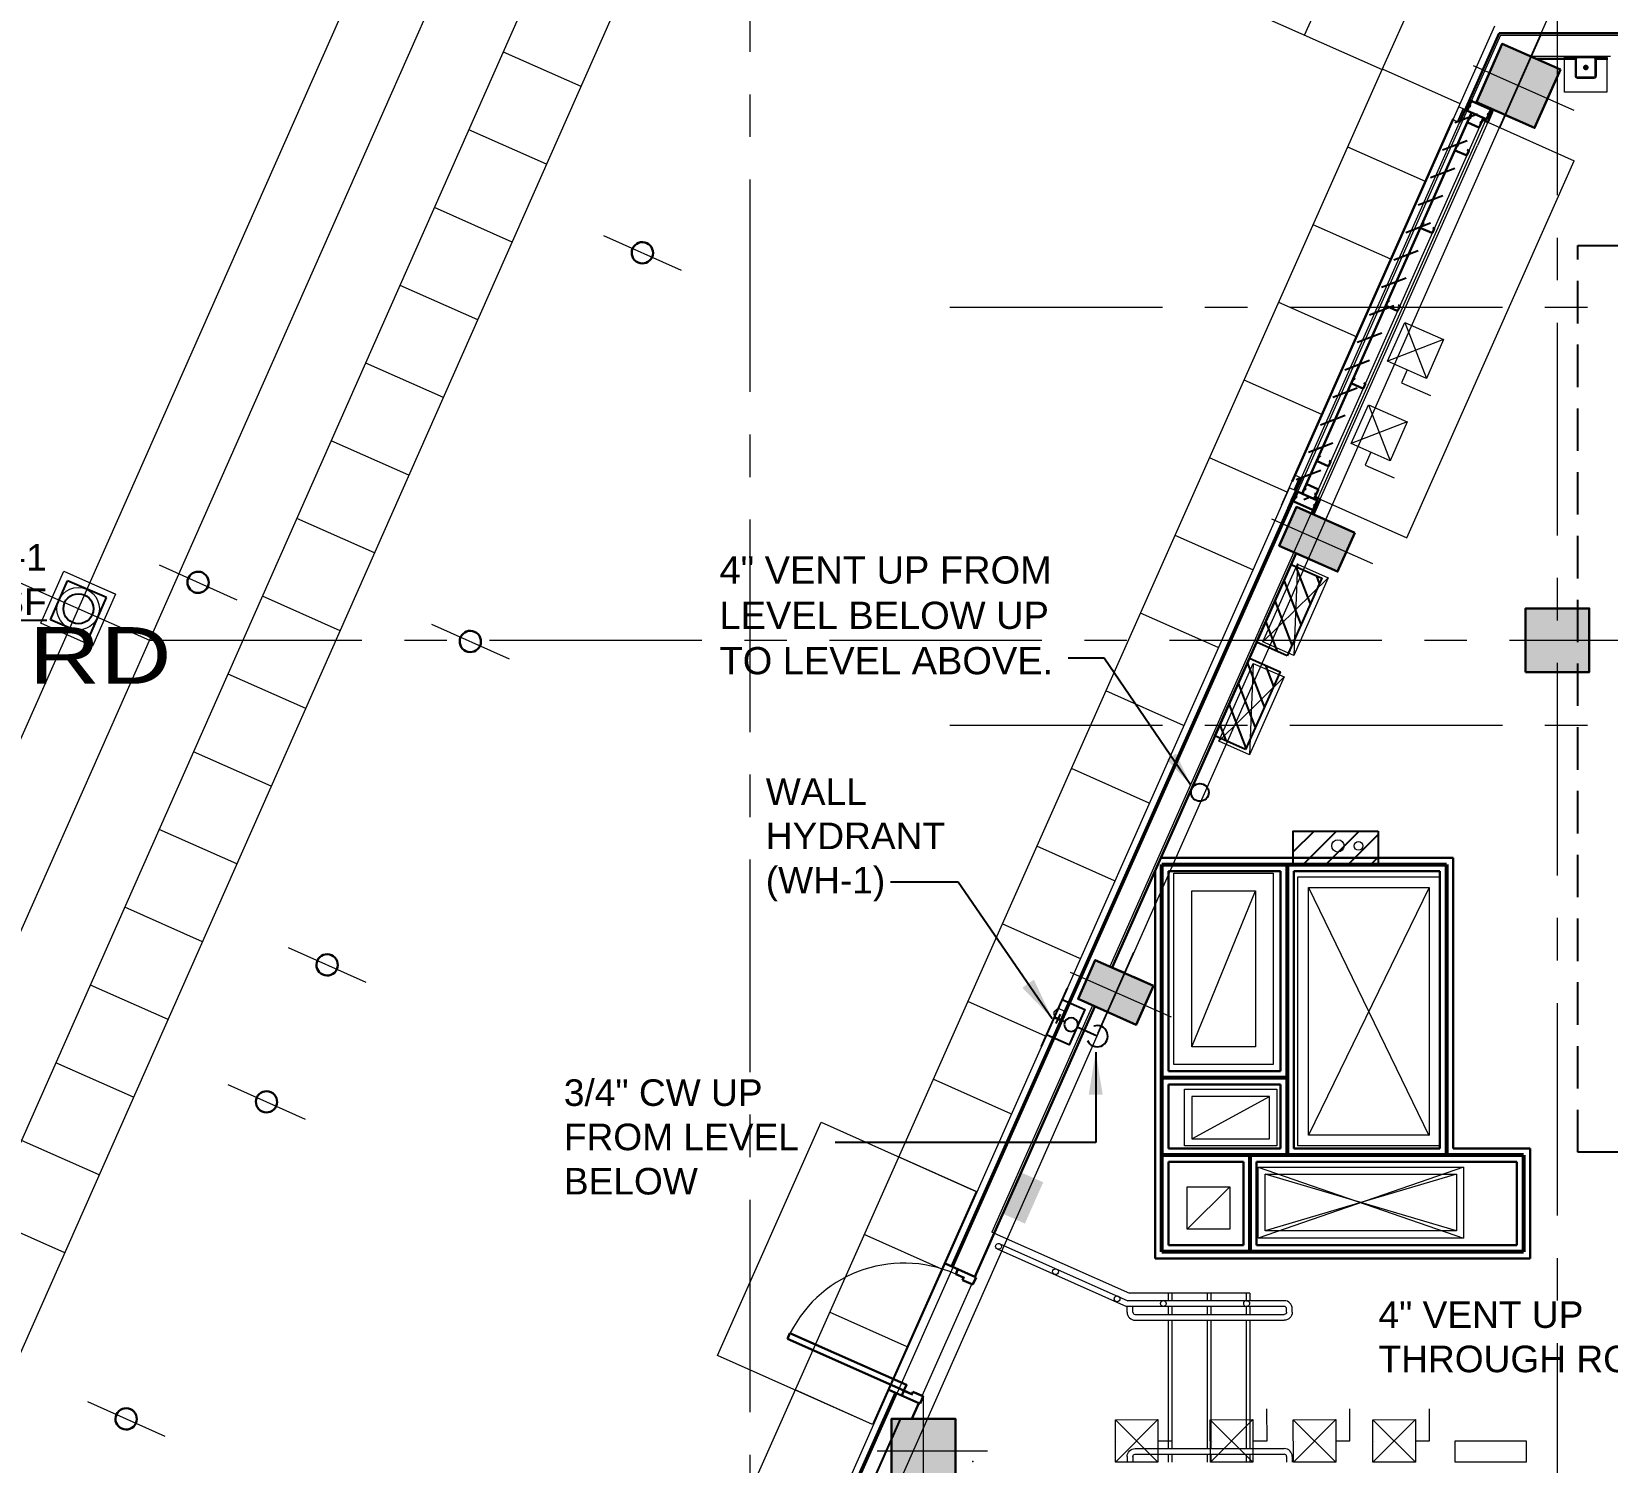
# Model space of a CAD drawing. Header units: inches. Extents: x -26500 to -19489, y -3216 to 2257.
# Drawn here: x -24143.8 to -23698.9, y 695.1 to 1099 of the extents above; entities that cross this region are included whole.
import ezdxf

# ---------------------------------------------------------------- set-up
doc = ezdxf.new("R2010")
doc.units = ezdxf.units.IN
doc.header["$LTSCALE"] = 48
doc.header["$MEASUREMENT"] = 0
for name, pattern in [('A113$0$CENTER', [2, 1.25, -0.25, 0.25, -0.25]), ('A113$0$DGN Style 3', [242.953966, 173.538547, -69.415419]), ('DCW2', [1.25, 0.875, -0.125, 0.125, -0.125]), ('M2113$0$HIDDEN', [0.375, 0.25, -0.125]), ('M2113$0$HIDDEN2', [0.1875, 0.125, -0.0625]), ('NB - PH Mezzanine_plan$0$HIDDEN2', [0.1875, 0.125, -0.0625])]:
    doc.linetypes.add(name, pattern=pattern)
for name, color, linetype in [('A113$0$63', 8, 'Continuous'), ('A113$0$A roof pave', 8, 'Continuous'), ('A113$0$A-ANNO-PATT-13-14', 8, 'Continuous'), ('A113$0$A-COLS-COLS13-14', 8, 'Continuous'), ('A113$0$A-DOOR', 8, 'Continuous'), ('A113$0$A-DOOR-FRAM', 8, 'Continuous'), ('A113$0$A-EQPM-FEC', 8, 'Continuous'), ('A113$0$A-FLOOR-THRSHD', 8, 'Continuous'), ('A113$0$A-FLOR-CURB', 8, 'Continuous'), ('A113$0$A-FLOR-HRAL', 8, 'Continuous'), ('A113$0$A-FLOR-SLAB', 8, 'Continuous'), ('A113$0$A-FLOR-STRS', 8, 'Continuous'), ('A113$0$A-GRID-GRD13-14', 8, 'Continuous'), ('A113$0$A-GRID-GRDP0-15', 8, 'Continuous'), ('A113$0$A-HVAC-RDFF', 8, 'Continuous'), ('A113$0$A-roof fall', 8, 'Continuous'), ('A113$0$A-WALL-FIRE', 8, 'Continuous'), ('A113$0$A-WALL-FULL-EXTR', 8, 'Continuous'), ('A113$0$A-WALL-FULL-INTR', 8, 'Continuous'), ('A113$0$A-WALL-STUD', 8, 'Continuous'), ('A113$0$bp113 - A-ROOF-CRTS', 8, 'Continuous'), ('A113$0$bp113 - A-ROOF-RFDR', 8, 'Continuous'), ('A113$0$E-ELEC-WIND-WASH', 8, 'Continuous'), ('A113$0$E-PANEL', 8, 'Continuous'), ('A113$0$Level 12', 8, 'Continuous'), ('A113$0$M-HVAC-DUCT', 8, 'Continuous'), ('A113$0$M-HVAC-Supp', 8, 'Continuous'), ('A113$0$P-Pipe', 8, 'Continuous'), ('M2113$0$CLEARANCE', 8, 'M2113$0$HIDDEN2'), ('M2113$0$M-HVAC-EQPM-HATCH', 8, 'Continuous'), ('M2113$0$M-HVAC-HATCH', 8, 'Continuous'), ('M2113$0$M-HVAC-vfc', 8, 'Continuous'), ('NB - PH Mezzanine_plan$0$stcbeams', 1, 'NB - PH Mezzanine_plan$0$HIDDEN2'), ('NB - PH Mezzanine_plan$0$STCCOLS1', 1, 'NB - PH Mezzanine_plan$0$HIDDEN2'), ('P-Anno', 6, 'Continuous'), ('P-Anno-Text', 6, 'Continuous'), ('P-ANNOBJ', 6, 'Continuous'), ('P-Domw-Cpip', 132, 'DCW2'), ('P-Pipe-Ftng', 134, 'Continuous'), ('P-Pipe-Ftng @ 96', 134, 'Continuous'), ('P-Text', 6, 'Continuous'), ('XREF', 7, 'Continuous')]:
    doc.layers.add(name, color=color, linetype=linetype)
doc.styles.add('A113$0$style-Arial', font='arial.ttf')
doc.styles.add('M08', font='arial.ttf', dxfattribs={"height": 7.68})
doc.styles.add('MAMEP ANNO', font='arial.ttf', dxfattribs={"height": 0.078125})
doc.styles.get("Standard").update_dxf_attribs({"font": 'simplex.shx'})
doc.dimstyles.new('STANDARD$7', dxfattribs={"dimtxt": 0.18, "dimasz": 0.125, "dimexe": 0.18, "dimexo": 0.06, "dimgap": 0.09, "dimtad": 0, "dimtih": 1, "dimtoh": 1, "dimdec": 4, "dimzin": 0, "dimdsep": 46, "dimtxsty": 'Standard', "dimcen": 0.09, "dimadec": 0, "dimazin": 0, "dimtfac": 1, "dimtdec": 4, "dimtofl": 0, "dimtmove": 0, "dimatfit": 3, "dimfxl": 1, "dimtolj": 1, "dimtzin": 0, "dimarcsym": 0})

# ---------------------------------------------------------------- blocks, each defined once
blk = doc.blocks.new('A113$0$36D478_14')
at = {"layer": 'A113$0$A-DOOR', "linetype": 'Continuous', "lineweight": 0}
blk.add_arc((-4.45, 2.91), 36, 66.0545, 156.0545, dxfattribs=at)
at = {"layer": 'A113$0$A-DOOR', "linetype": 'Continuous', "lineweight": 30}
blk.add_3dface([(-37.35, 17.52), (-36.64, 19.12), (-3.74, 4.51), (-4.45, 2.91)], dxfattribs=at)
at = {"layer": 'A113$0$A-DOOR-FRAM', "linetype": 'Continuous', "lineweight": 30}
for p, q in [((10.77, 37.18), (10.16, 35.81)), ((10.16, 35.81), (12.37, 34.83)), ((10.77, 37.18), (11.11, 37.03)), ((12.37, 34.83), (12.07, 34.14)), ((12.07, 34.14), (15, 32.84)), ((15, 32.84), (15.91, 34.9)), ((15.91, 34.9), (15.57, 35.05)), ((-5.06, 1.54), (-4.45, 2.91)), ((-5.06, 1.54), (-4.72, 1.39)), ((-4.45, 2.91), (-2.24, 1.93)), ((-2.24, 1.93), (-1.93, 2.61)), ((-1.93, 2.61), (0.99, 1.31)), ((0.99, 1.31), (0.08, -0.74)), ((0.08, -0.74), (-0.26, -0.59))]:
    blk.add_line(p, q, dxfattribs=at)
at = {"layer": 'A113$0$A-DOOR-FRAM', "linetype": 'Continuous', "lineweight": 13}
for p, q in [((10.84, 36.99), (10.36, 35.89)), ((10.36, 35.89), (12.57, 34.91)), ((10.84, 36.99), (11.05, 36.89)), ((11.11, 37.03), (11.05, 36.89)), ((12.57, 34.91), (12.27, 34.22)), ((12.27, 34.22), (14.92, 33.04)), ((14.92, 33.04), (15.71, 34.82)), ((15.51, 34.92), (15.57, 35.05)), ((15.71, 34.82), (15.51, 34.92)), ((-4.86, 1.61), (-4.38, 2.71)), ((-4.86, 1.61), (-4.66, 1.52)), ((-4.72, 1.39), (-4.66, 1.52)), ((-4.38, 2.71), (-2.16, 1.73)), ((-2.16, 1.73), (-1.86, 2.42)), ((-1.86, 2.42), (0.8, 1.24)), ((0.8, 1.24), (0, -0.55)), ((-0.2, -0.46), (-0.26, -0.59)), ((0, -0.55), (-0.2, -0.46))]:
    blk.add_line(p, q, dxfattribs=at)
blk = doc.blocks.new('*U752')
at = {"layer": 'A113$0$E-PANEL', "linetype": 'Continuous', "lineweight": 13, "flags": 128}
for points in [[(-8.01, 4.48), (3.99, 4.51)], [(-7.98, -7.52), (-8.01, 4.48)], [(3.99, 4.51), (4.02, -7.49)], [(-7.49, -1.52), (-7.49, -1.52)], [(4.02, -7.49), (-7.98, -7.52)]]:
    blk.add_lwpolyline(points, dxfattribs=at)
at = {"layer": 'A113$0$E-PANEL', "linetype": 'Continuous', "lineweight": 0, "flags": 128}
for points in [[(-8.01, 4.48), (4.02, -7.49)], [(-7.98, -7.52), (3.99, 4.51)], [(8.01, -1.48), (7.98, 7.52)], [(4.01, -1.49), (8.01, -1.48)]]:
    blk.add_lwpolyline(points, dxfattribs=at)
blk = doc.blocks.new('*U753')
at = {"layer": 'A113$0$E-PANEL', "linetype": 'Continuous', "lineweight": 13, "flags": 128}
for points in [[(-8.48, -0.65), (-3.65, 10.34)], [(-3.65, 10.34), (7.34, 5.51)], [(1.64, 7.47), (1.64, 7.47)], [(7.34, 5.51), (2.51, -5.48)], [(2.51, -5.48), (-8.48, -0.65)]]:
    blk.add_lwpolyline(points, dxfattribs=at)
at = {"layer": 'A113$0$E-PANEL', "linetype": 'Continuous', "lineweight": 0, "flags": 128}
for points in [[(-3.65, 10.34), (2.51, -5.48)], [(7.34, 5.51), (-8.48, -0.65)], [(-2.98, -3.06), (-4.59, -6.72)], [(-4.59, -6.72), (3.65, -10.34)]]:
    blk.add_lwpolyline(points, dxfattribs=at)
blk = doc.blocks.new('*U755')
at = {"layer": 'A113$0$E-ELEC-WIND-WASH', "linetype": 'A113$0$DGN Style 3', "lineweight": 13, "flags": 128}
blk.add_lwpolyline([(-0.34, 1.73), (-1.57, 0.71), (-1.5, -0.88)], dxfattribs=at)
at = {"layer": 'A113$0$E-ELEC-WIND-WASH', "linetype": 'A113$0$DGN Style 3', "lineweight": 13}
blk.add_3dface([(0.41, -1.73), (1.57, 0.88), (-0.34, 1.73), (-1.5, -0.88)], dxfattribs=at)
blk = doc.blocks.new('A113$0$T6X6_3')
at = {"layer": 'A113$0$Level 12', "linetype": 'Continuous', "lineweight": 13}
for p, q in [((-3, 2.375), (-3, -2.375)), ((-2.6875, 2.375), (-2.6875, -2.375)), ((2.375, 3), (-2.375, 3)), ((2.375, 2.6875), (-2.375, 2.6875)), ((2.6875, -2.375), (2.6875, 2.375)), ((3, -2.375), (3, 2.375)), ((-2.375, -2.6875), (2.375, -2.6875)), ((-2.375, -3), (2.375, -3))]:
    blk.add_line(p, q, dxfattribs=at)
at = {"layer": 'A113$0$Level 12', "linetype": 'Continuous', "lineweight": 13, "extrusion": (0, 0, -1)}
for centre, radius, start, end in [((2.375, 2.375), 0.625, 0, 90), ((2.375, 2.375), 0.3125, 0, 90), ((-2.375, 2.375), 0.625, 90, 180), ((-2.375, 2.375), 0.3125, 90, 180)]:
    blk.add_arc(centre, radius, start, end, dxfattribs=at)
at = {"layer": 'A113$0$Level 12', "linetype": 'Continuous', "lineweight": 13}
for centre, radius, start, end in [((-2.375, -2.375), 0.625, 180, 270), ((-2.375, -2.375), 0.3125, 180, 270), ((2.375, -2.375), 0.625, 270, 0), ((2.375, -2.375), 0.3125, 270, 0)]:
    blk.add_arc(centre, radius, start, end, dxfattribs=at)
at = {"layer": 'A113$0$Level 12', "linetype": 'Continuous', "lineweight": 70}
blk.add_point((0, 0), dxfattribs=at)
blk = doc.blocks.new('A113')
at = {"layer": 'A113$0$A roof pave', "lineweight": 13, "transparency": 33554687}
for p, q in [((-24400.97, 211.59, -2660.42), (-23933.01, 1268.45, -2660.42)), ((-24309.33, 359.32, -2660.42), (-23949.82, 1171.23, -2660.42)), ((-23949.82, 1171.23, -2660.42), (-23762.45, 1088.27, -2660.42)), ((-24123.23, 276.92, -2660.42), (-23762.45, 1088.27, -2660.42))]:
    blk.add_line(p, q, dxfattribs=at)
at = {"layer": 'A113$0$A roof pave', "lineweight": 0, "transparency": 33554687}
for p, q in [((-23784.4, 1097.99, -2660.42), (-23774.64, 1119.92, -2660.42)), ((-23762.45, 1088.27, -2660.42), (-23752.7, 1110.2, -2660.42)), ((-23988.68, 1083.46, -2660.42), (-24010.62, 1093.17, -2660.42)), ((-23740.5, 1078.56, -2660.42), (-23762.43, 1088.32, -2660.42)), ((-23998.4, 1061.51, -2660.42), (-24020.34, 1071.23, -2660.42)), ((-23750.26, 1056.63, -2660.42), (-23772.19, 1066.39, -2660.42)), ((-24008.11, 1039.57, -2660.42), (-24030.06, 1049.28, -2660.42)), ((-23760.02, 1034.71, -2660.42), (-23781.94, 1044.46, -2660.42)), ((-24017.83, 1017.62, -2660.42), (-24039.77, 1027.34, -2660.42)), ((-23769.77, 1012.78, -2660.42), (-23791.7, 1022.53, -2660.42)), ((-24027.55, 995.68, -2660.42), (-24049.49, 1005.39, -2660.42)), ((-23779.53, 990.85, -2660.42), (-23801.45, 1000.61, -2660.42)), ((-24037.26, 973.73, -2660.42), (-24059.21, 983.45, -2660.42)), ((-23789.28, 968.92, -2660.42), (-23811.21, 978.68, -2660.42)), ((-24046.98, 951.79, -2660.42), (-24068.93, 961.5, -2660.42)), ((-23799.04, 946.99, -2660.42), (-23820.96, 956.75, -2660.42)), ((-24056.7, 929.84, -2660.42), (-24078.64, 939.56, -2660.42)), ((-23808.79, 925.07, -2660.42), (-23830.72, 934.82, -2660.42)), ((-24066.41, 907.9, -2660.42), (-24088.36, 917.61, -2660.42)), ((-23818.55, 903.14, -2660.42), (-23840.48, 912.89, -2660.42)), ((-24076.13, 885.95, -2660.42), (-24098.08, 895.67, -2660.42)), ((-23828.3, 881.21, -2660.42), (-23850.23, 890.97, -2660.42)), ((-24085.85, 864.01, -2660.42), (-24107.79, 873.72, -2660.42)), ((-23838.06, 859.28, -2660.42), (-23859.99, 869.04, -2660.42)), ((-24095.56, 842.06, -2660.42), (-24117.51, 851.78, -2660.42)), ((-23847.81, 837.36, -2660.42), (-23869.74, 847.11, -2660.42)), ((-24105.28, 820.12, -2660.42), (-24127.23, 829.83, -2660.42)), ((-23857.57, 815.43, -2660.42), (-23879.5, 825.18, -2660.42)), ((-24115, 798.17, -2660.42), (-24136.94, 807.89, -2660.42)), ((-23867.32, 793.5, -2660.42), (-23889.25, 803.25, -2660.42)), ((-24124.71, 776.23, -2660.42), (-24146.66, 785.94, -2660.42)), ((-23877.08, 771.57, -2660.42), (-23899.01, 781.33, -2660.42)), ((-24134.43, 754.28, -2660.42), (-24156.38, 764, -2660.42)), ((-23886.83, 749.64, -2660.42), (-23908.76, 759.4, -2660.42)), ((-23896.59, 727.72, -2660.42), (-23918.52, 737.47, -2660.42)), ((-23906.35, 705.79, -2660.42), (-23928.27, 715.54, -2660.42))]:
    blk.add_line(p, q, dxfattribs=at)
at = {"layer": 'A113$0$A-ANNO-PATT-13-14', "lineweight": 0, "transparency": 33554687}
for points in [[(-23735.89, 1079.05, -4909.55), (-23728.59, 1095.53, -4909.55), (-23719.45, 1071.77, -4909.55), (-23712.15, 1088.25, -4909.55)], [(-23791.53, 953.84, -4909.55), (-23786.67, 964.81, -4909.55), (-23775.07, 946.55, -4909.55), (-23770.21, 957.52, -4909.55)], [(-23848.37, 825.9, -4909.55), (-23843.51, 836.87, -4909.55), (-23831.91, 818.61, -4909.55), (-23827.05, 829.59, -4909.55)]]:
    blk.add_solid(points, dxfattribs=at)
at = {"layer": 'A113$0$A-ANNO-PATT-13-14', "lineweight": 30, "transparency": 33554687, "extrusion": (0, 0, -1)}
blk.add_solid([(23722.02, 936.16, 4909.55), (23704.02, 936.16, 4909.55), (23722.02, 918.16, 4909.55), (23704.02, 918.16, 4909.55)], dxfattribs=at)
at = {"layer": 'A113$0$A-ANNO-PATT-13-14', "lineweight": 0, "transparency": 33554687, "extrusion": (0, 0, -1)}
blk.add_solid([(23882.99, 689.38, 4909.55), (23882.99, 707.38, 4909.55), (23900.99, 689.38, 4909.55), (23900.99, 707.38, 4909.55)], dxfattribs=at)
at = {"layer": 'A113$0$A-COLS-COLS13-14', "lineweight": 0, "transparency": 33554687}
for p, q in [((-23729.18, 1072.01, -4909.55), (-23717.71, 1097.9, -4909.55)), ((-23708.27, 1076.68, -4909.55), (-23736.75, 1089.29, -4909.55)), ((-23785.96, 944.18, -4909.55), (-23775.78, 967.18, -4909.55)), ((-23765.13, 948.71, -4909.55), (-23793.61, 961.32, -4909.55)), ((-23842.8, 816.24, -4909.55), (-23832.62, 839.24, -4909.55)), ((-23821.97, 820.77, -4909.55), (-23850.45, 833.38, -4909.55)), ((-23891.99, 684.43, -4909.55), (-23891.99, 713.78, -4909.55)), ((-23905.1, 698.38, -4909.55), (-23873.95, 698.38, -4909.55))]:
    blk.add_line(p, q, dxfattribs=at)
at = {"layer": 'A113$0$A-COLS-COLS13-14', "lineweight": 30, "transparency": 33554687}
for points in [[(-23712.15, 1088.25, -4909.55), (-23728.59, 1095.53, -4909.55), (-23735.89, 1079.05, -4909.55), (-23719.45, 1071.77, -4909.55)], [(-23770.21, 957.52, -4909.55), (-23786.67, 964.81, -4909.55), (-23791.53, 953.84, -4909.55), (-23775.07, 946.55, -4909.55)], [(-23722.02, 918.16, -4909.55), (-23722.02, 936.16, -4909.55), (-23704.02, 936.16, -4909.55), (-23704.02, 918.16, -4909.55)], [(-23827.05, 829.59, -4909.55), (-23843.51, 836.87, -4909.55), (-23848.37, 825.9, -4909.55), (-23831.91, 818.61, -4909.55)], [(-23900.99, 689.38, -4909.55), (-23900.99, 707.38, -4909.55), (-23882.99, 707.38, -4909.55), (-23882.99, 689.38, -4909.55)]]:
    blk.add_3dface(points, dxfattribs=at)
at = {"layer": 'A113$0$A-EQPM-FEC', "lineweight": 13, "transparency": 33554687}
blk.add_solid([(-23858.18, 774.15, 1992.75), (-23863.37, 762.5, 1992.75), (-23864.35, 776.89, 1992.75), (-23869.54, 765.25, 1992.75)], dxfattribs=at)
at = {"layer": 'A113$0$A-FLOOR-THRSHD', "lineweight": 0, "transparency": 33554687}
for p, q in [((-23885.92, 751.24, 1992.75), (-23901.76, 715.58, 1992.75)), ((-23892.39, 713.88, 1992.75), (-23878.39, 745.41, 1992.75))]:
    blk.add_line(p, q, dxfattribs=at)
blk.add_point((-23878.08, 695.33, 1992.75), dxfattribs=at)
at = {"layer": 'A113$0$A-FLOOR-THRSHD', "lineweight": 13, "transparency": 33554687}
blk.add_3dface([(-23950.2, 725.3, 1992.75), (-23920.93, 791.08, 1992.75), (-23877.08, 771.57, 1992.75), (-23906.35, 705.79, 1992.75)], dxfattribs=at)
at = {"layer": 'A113$0$A-FLOR-CURB', "lineweight": 0, "transparency": 33554687}
for p, q in [((-23729.12, 1097.99, 1992.75), (-23877.83, 763.28, 1992.75)), ((-23729.12, 1097.99, 1992.75), (-22922.83, 1097.99, 1992.75)), ((-23720.59, 1091.99, 1992.75), (-23697.99, 1091.99, 1992.75)), ((-23731.78, 1077.23, 1992.75), (-23839.38, 835.05, 1992.75)), ((-23719.45, 1071.77, 1992.75), (-23735.89, 1079.05, 1992.75)), ((-23770.21, 957.52, 1992.75), (-23786.67, 964.81, 1992.75)), ((-23911.33, 687.88, 1992.75), (-23798.81, 941.15, 1992.75)), ((-23844.25, 824.08, 1992.75), (-23872.69, 760.08, 1992.75)), ((-23872.01, 759.77, 1992.75), (-23872.69, 760.08, 1992.75))]:
    blk.add_line(p, q, dxfattribs=at)
at = {"layer": 'A113$0$A-FLOR-HRAL', "lineweight": 13, "transparency": 33554687}
for p, q in [((-23870.45, 756.79, 1992.75), (-23834.3, 740.73, 1992.75)), ((-23871.24, 755.37, 1992.75), (-23834.65, 739.11, 1992.75)), ((-23790.12, 739.11, 1992.75), (-23834.65, 739.11, 1992.75)), ((-23834.49, 737.47, 1992.75), (-23834.49, 739.11, 1992.75)), ((-23790.12, 740.73, 1992.75), (-23834.3, 740.73, 1992.75)), ((-23832.86, 737.47, 1992.75), (-23832.86, 739.11, 1992.75)), ((-23832.24, 736.85, 1992.75), (-23790.12, 736.85, 1992.75)), ((-23832.24, 735.22, 1992.75), (-23790.12, 735.22, 1992.75)), ((-23789.49, 737.47, 1992.75), (-23789.49, 738.48, 1992.75)), ((-23787.87, 737.47, 1992.75), (-23787.87, 738.48, 1992.75)), ((-23832.24, 699, 1992.75), (-23790.12, 699, 1992.75)), ((-23834.49, 696.75, 1992.75), (-23834.49, 695.12, 1992.75)), ((-23832.86, 696.75, 1992.75), (-23832.86, 695.12, 1992.75)), ((-23832.24, 697.38, 1992.75), (-23790.12, 697.38, 1992.75)), ((-23789.49, 696.75, 1992.75), (-23789.49, 695.13, 1992.75)), ((-23787.87, 696.75, 1992.75), (-23787.87, 695.13, 1992.75))]:
    blk.add_line(p, q, dxfattribs=at)
for centre in [(-23854.73, 748.91, 1992.75), (-23837.35, 741.25, 1992.75), (-23824.28, 739.92, 1992.75)]:
    blk.add_circle(centre, 0.815, dxfattribs=at)
at = {"layer": 'A113$0$A-FLOR-HRAL', "lineweight": 13, "transparency": 33554687, "extrusion": (0, 0, -1)}
for centre, radius, start, end in [((23870.81, 756.06, -1992.75), 0.815, 274.0922, 85.923), ((23870.81, 756.06, -1992.75), 0.815, 85.7815, 269.1043), ((23800.72, 739.92, -1992.75), 0.815, 85.7815, 269.1043), ((23790.12, 737.47, -1992.75), 0.625, 180, 270), ((23790.12, 737.47, -1992.75), 2.25, 180, 270), ((23832.24, 696.75, -1992.75), 2.25, 360, 90), ((23832.24, 696.75, -1992.75), 0.625, 360, 90)]:
    blk.add_arc(centre, radius, start, end, dxfattribs=at)
at = {"layer": 'A113$0$A-FLOR-HRAL', "lineweight": 13, "transparency": 33554687}
for centre, radius, start, end in [((-23790.12, 738.48, 1992.75), 2.25, 360, 90), ((-23790.12, 738.48, 1992.75), 0.625, 360, 90), ((-23832.24, 737.47, 1992.75), 2.25, 180, 270), ((-23832.24, 737.47, 1992.75), 0.625, 180, 270), ((-23790.12, 696.75, 1992.75), 2.25, 360, 90), ((-23790.12, 696.75, 1992.75), 0.625, 360, 90)]:
    blk.add_arc(centre, radius, start, end, dxfattribs=at)
at = {"layer": 'A113$0$A-FLOR-SLAB', "lineweight": 0, "transparency": 33554687}
for p, q in [((-23739.52, 778.41, 1992.75), (-23797.52, 758.41, 1992.75)), ((-23797.52, 778.41, 1992.75), (-23739.52, 758.41, 1992.75))]:
    blk.add_line(p, q, dxfattribs=at)
for points in [[(-23821.27, 861.41, 1992.75), (-23793.27, 861.41, 1992.75), (-23793.27, 807.41, 1992.75), (-23821.27, 807.41, 1992.75)], [(-23786.27, 860.41, 1992.75), (-23746.27, 860.41, 1992.75), (-23746.27, 784.41, 1992.75), (-23786.27, 784.41, 1992.75)], [(-23818.27, 800.41, 1992.75), (-23792.27, 800.41, 1992.75), (-23792.27, 784.41, 1992.75), (-23818.27, 784.41, 1992.75)], [(-23797.52, 778.41, 1992.75), (-23739.52, 778.41, 1992.75), (-23739.52, 758.41, 1992.75), (-23797.52, 758.41, 1992.75)]]:
    blk.add_3dface(points, dxfattribs=at)
at = {"layer": 'A113$0$A-FLOR-STRS', "lineweight": 13, "transparency": 33554687}
for p, q in [((-23872.01, 759.77, 1992.75), (-23833.87, 742.83, 1992.75)), ((-23799.88, 742.83, 1992.75), (-23833.87, 742.83, 1992.75)), ((-23822.88, 742.83, 1992.75), (-23822.88, 740.73, 1992.75)), ((-23822.88, 739.11, 1992.75), (-23822.88, 736.85, 1992.75)), ((-23821.88, 742.83, 1992.75), (-23821.88, 740.73, 1992.75)), ((-23821.88, 739.11, 1992.75), (-23821.88, 736.85, 1992.75)), ((-23811.88, 742.83, 1992.75), (-23811.88, 740.73, 1992.75)), ((-23811.88, 739.11, 1992.75), (-23811.88, 736.85, 1992.75)), ((-23810.88, 742.83, 1992.75), (-23810.88, 740.73, 1992.75)), ((-23810.88, 739.11, 1992.75), (-23810.88, 736.85, 1992.75)), ((-23800.88, 742.83, 1992.75), (-23800.88, 740.73, 1992.75)), ((-23800.88, 739.11, 1992.75), (-23800.88, 736.85, 1992.75)), ((-23799.88, 742.83, 1992.75), (-23799.88, 740.73, 1992.75)), ((-23799.88, 739.11, 1992.75), (-23799.88, 736.85, 1992.75)), ((-23822.88, 735.22, 1992.75), (-23822.88, 699, 1992.75)), ((-23821.88, 735.22, 1992.75), (-23821.88, 699, 1992.75)), ((-23811.88, 735.22, 1992.75), (-23811.88, 699, 1992.75)), ((-23810.88, 735.22, 1992.75), (-23810.88, 699, 1992.75)), ((-23800.88, 735.22, 1992.75), (-23800.88, 699, 1992.75)), ((-23799.88, 735.22, 1992.75), (-23799.88, 699, 1992.75)), ((-23822.88, 697.38, 1992.75), (-23822.88, 695.13, 1992.75)), ((-23821.88, 697.38, 1992.75), (-23821.88, 695.13, 1992.75)), ((-23811.88, 697.38, 1992.75), (-23811.88, 695.13, 1992.75)), ((-23810.88, 697.38, 1992.75), (-23810.88, 695.13, 1992.75)), ((-23800.88, 697.38, 1992.75), (-23800.88, 695.13, 1992.75)), ((-23799.88, 697.38, 1992.75), (-23799.88, 695.13, 1992.75))]:
    blk.add_line(p, q, dxfattribs=at)
blk.add_arc((-23800.84, 739.92, 1992.75), 0.815, 85.7815, 269.1043, dxfattribs=at)
at = {"layer": 'A113$0$A-GRID-GRD13-14', "linetype": 'A113$0$CENTER', "lineweight": 0, "transparency": 33554687}
blk.add_line((-23713.02, 380.76), (-23713.02, 2113.24), dxfattribs=at)
at = {"layer": 'A113$0$A-GRID-GRD13-14', "lineweight": 0, "transparency": 33554687}
blk.add_line((-23711.26, 1113.06, 0), (-24108.08, 217, 0), dxfattribs=at)
at = {"layer": 'A113$0$A-GRID-GRDP0-15', "linetype": 'A113$0$CENTER', "lineweight": 0, "transparency": 33554687}
for p, q in [((-23941.02, 2113.24), (-23941.02, -676.9)), ((-24943.08, 1295.77), (-24110.57, 927.16)), ((-23884.56, 1021.17), (-20452.76, 1021.17)), ((-24110.57, 927.16), (-20437.54, 927.16)), ((-23884.56, 903.16), (-20364.93, 903.16))]:
    blk.add_line(p, q, dxfattribs=at)
at = {"layer": 'A113$0$A-GRID-GRDP0-15', "lineweight": 0, "transparency": 33554687}
blk.add_line((-23943.33, 1304.88), (-24820.81, -676.9), dxfattribs=at)
at = {"layer": 'A113$0$A-HVAC-RDFF', "lineweight": 0, "transparency": 33554687}
for p, q in [((-23816.27, 812.41, 1992.75), (-23798.27, 856.41, 1992.75)), ((-23749.27, 857.41, 1992.75), (-23783.27, 787.41, 1992.75)), ((-23783.27, 857.41, 1992.75), (-23749.35, 787.37, 1992.75)), ((-23816.27, 786.41, 1992.75), (-23794.27, 798.41, 1992.75)), ((-23741.52, 760.41, 1992.75), (-23795.52, 776.41, 1992.75)), ((-23741.52, 776.41, 1992.75), (-23795.52, 760.41, 1992.75)), ((-23817.52, 760.91, 1992.75), (-23805.52, 772.91, 1992.75))]:
    blk.add_line(p, q, dxfattribs=at)
at = {"layer": 'A113$0$A-HVAC-RDFF', "lineweight": 13, "transparency": 33554687}
for points in [[(-23816.27, 856.41, 1992.75), (-23798.27, 856.41, 1992.75), (-23798.27, 812.41, 1992.75), (-23816.27, 812.41, 1992.75)], [(-23783.27, 857.41, 1992.75), (-23749.27, 857.41, 1992.75), (-23749.27, 787.41, 1992.75), (-23783.27, 787.41, 1992.75)], [(-23816.27, 786.41, 1992.75), (-23794.27, 786.41, 1992.75), (-23794.27, 798.41, 1992.75), (-23816.27, 798.41, 1992.75)], [(-23817.52, 772.91, 1992.75), (-23805.52, 772.91, 1992.75), (-23805.52, 760.91, 1992.75), (-23817.52, 760.91, 1992.75)]]:
    blk.add_3dface(points, dxfattribs=at)
at = {"layer": 'A113$0$A-roof fall', "lineweight": 0, "transparency": 33554687}
for p, q in [((-23982.32, 1041.44, -2660.42), (-23960.42, 1031.63, -2660.42)), ((-24107.77, 948.41, -2660.42), (-24085.87, 938.6, -2660.42)), ((-24030.91, 931.71, -2660.42), (-24009, 921.9, -2660.42)), ((-24071.33, 840.42, -2660.42), (-24049.42, 830.61, -2660.42)), ((-24088.44, 801.77, -2660.42), (-24066.54, 791.96, -2660.42)), ((-24128.07, 712.26, -2660.42), (-24106.17, 702.45, -2660.42))]:
    blk.add_line(p, q, dxfattribs=at)
at = {"layer": 'A113$0$A-roof fall', "lineweight": 30, "transparency": 33554687}
for centre in [(-23971.37, 1036.53, -2660.42), (-24096.82, 943.51, -2660.42), (-24019.95, 926.81, -2660.42), (-24060.38, 835.52, -2660.42), (-24077.49, 796.86, -2660.42), (-24117.12, 707.36, -2660.42)]:
    blk.add_ellipse(centre, major_axis=(-1.23, -2.74), ratio=0.999999, dxfattribs=at)
at = {"layer": 'A113$0$A-WALL-FIRE', "lineweight": 53, "transparency": 33554687}
for p, q in [((-23824.69, 754.54, 1992.75), (-23824.69, 863.9, 1992.75)), ((-23824.69, 863.9, 1992.75), (-23744.31, 863.9, 1992.75)), ((-23789.31, 863.9, 1992.75), (-23789.31, 781.79, 1992.75)), ((-23744.31, 863.9, 1992.75), (-23744.31, 781.79, 1992.75)), ((-23789.46, 803.65, 1992.75), (-23824.69, 803.65, 1992.75)), ((-23722.57, 781.79, 1992.75), (-23824.69, 781.79, 1992.75)), ((-23799.82, 781.79, 1992.75), (-23799.82, 754.54, 1992.75)), ((-23722.57, 781.79, 1992.75), (-23722.57, 754.54, 1992.75))]:
    blk.add_line(p, q, dxfattribs=at)
at = {"layer": 'A113$0$A-WALL-FIRE', "lineweight": 53, "transparency": 33554687, "elevation": 1992.75, "flags": 128}
blk.add_lwpolyline([(-23722.57, 754.54), (-23824.69, 754.54)], dxfattribs=at)
at = {"layer": 'A113$0$A-WALL-FULL-EXTR', "lineweight": 13, "transparency": 33554687}
for p, q in [((-23730.75, 1100.49, 1992.75), (-23742.5, 1074.08, 1992.75)), ((-23740.67, 1073.27, 1992.75), (-23742.5, 1074.08, 1992.75)), ((-23788.63, 970.27, 1992.75), (-23885.92, 751.24, 1992.75)), ((-23790.88, 965.26, 1992.75), (-23787.11, 973.76, 1992.75)), ((-23785.28, 972.94, 1992.75), (-23787.11, 973.76, 1992.75)), ((-23785.28, 972.94, 1992.75), (-23787.11, 973.75, 1992.75)), ((-23901.76, 715.58, 1992.75), (-23915.18, 685.38, 1992.75))]:
    blk.add_line(p, q, dxfattribs=at)
at = {"layer": 'A113$0$A-WALL-FULL-EXTR', "lineweight": 30, "transparency": 33554687}
for p, q in [((-23729.45, 1098.49, 1992.75), (-23740.67, 1073.27, 1992.75)), ((-23729.45, 1098.49, 1992.75), (-23685.52, 1098.49, 1992.75)), ((-23718.9, 1091.24, 1992.75), (-23708.02, 1091.24, 1992.75)), ((-23702.02, 1091.24, 1992.75), (-23698.74, 1091.24, 1992.75)), ((-23739.08, 1076.91, 1992.75), (-23738.51, 1076.65, 1992.75)), ((-23737.15, 1079.72, 1992.75), (-23738.51, 1076.65, 1992.75)), ((-23731.68, 1077.19, 1992.75), (-23733.01, 1074.21, 1992.75)), ((-23732.69, 1073.38, 1992.75), (-23731.11, 1076.94, 1992.75)), ((-23787.92, 971.93, 1992.75), (-23742.5, 1074.08, 1992.75)), ((-23785.05, 968.54, 1992.75), (-23737.23, 1076.08, 1992.75)), ((-23734.15, 1074.03, 1992.75), (-23733.9, 1074.6, 1992.75)), ((-23732.69, 1073.38, 1992.75), (-23734.15, 1074.03, 1992.75)), ((-23733.01, 1074.21, 1992.75), (-23733.9, 1074.6, 1992.75)), ((-23789.06, 964.44, 1992.75), (-23785.28, 972.94, 1992.75)), ((-23786.8, 969.46, 1992.75), (-23884.09, 750.42, 1992.75)), ((-23788.08, 966.7, 1992.75), (-23786.91, 969.33, 1992.75)), ((-23787.51, 966.45, 1992.75), (-23786.34, 969.07, 1992.75)), ((-23786.91, 969.33, 1992.75), (-23786.34, 969.07, 1992.75)), ((-23782.46, 962.97, 1992.75), (-23780.84, 966.63, 1992.75)), ((-23781.9, 962.7, 1992.75), (-23780.01, 966.95, 1992.75)), ((-23781.47, 967.6, 1992.75), (-23781.72, 967.02, 1992.75)), ((-23780.84, 966.63, 1992.75), (-23781.72, 967.02, 1992.75)), ((-23780.01, 966.95, 1992.75), (-23781.47, 967.6, 1992.75)), ((-23786.75, 951.72, 1992.75), (-23838.71, 834.75, 1992.75)), ((-23843.58, 823.78, 1992.75), (-23877.47, 747.48, 1992.75)), ((-23885.92, 751.24, 1992.75), (-23877.47, 747.48, 1992.75)), ((-23899.93, 714.77, 1992.75), (-23912.1, 687.38, 1992.75)), ((-23901.76, 715.58, 1992.75), (-23893.31, 711.82, 1992.75)), ((-23893.31, 711.82, 1992.75), (-23895.28, 707.38, 1992.75))]:
    blk.add_line(p, q, dxfattribs=at)
at = {"layer": 'A113$0$A-WALL-FULL-EXTR', "lineweight": 0, "transparency": 33554687}
for p, q in [((-23741.24, 1073.53, 1992.75), (-23739.62, 1077.18, 1992.75)), ((-23741.13, 1073.47, 1992.75), (-23739.5, 1077.13, 1992.75)), ((-23737.23, 1076.08, 1992.75), (-23740.89, 1077.71, 1992.75)), ((-23786.09, 971.11, 1992.75), (-23740.67, 1073.27, 1992.75)), ((-23732.69, 1073.38, 1992.75), (-23735.6, 1066.82, 1992.75)), ((-23780.01, 966.95, 1992.75), (-23735.59, 1066.85, 1992.75)), ((-23785.05, 968.53, 1992.75), (-23788.7, 970.16, 1992.75)), ((-23785.85, 973.2, 1992.75), (-23787.47, 969.54, 1992.75)), ((-23785.74, 973.14, 1992.75), (-23787.36, 969.49, 1992.75))]:
    blk.add_line(p, q, dxfattribs=at)
at = {"layer": 'A113$0$A-WALL-FULL-EXTR', "lineweight": 30, "transparency": 33554687}
for p in [(-23742.5, 1074.08, 1992.75), (-23787.11, 973.75, 1992.75)]:
    blk.add_point(p, dxfattribs=at)
at = {"layer": 'A113$0$A-WALL-FULL-INTR', "lineweight": 30, "transparency": 33554687}
for p, q in [((-23824.92, 865.77, 1992.75), (-23742.43, 865.77, 1992.75)), ((-23742.43, 865.77, 1992.75), (-23742.43, 783.66, 1992.75)), ((-23826.57, 752.66, 1992.75), (-23826.57, 862.08, 1992.75)), ((-23822.82, 862.02, 1992.75), (-23791.18, 862.02, 1992.75)), ((-23822.82, 805.52, 1992.75), (-23822.82, 862.02, 1992.75)), ((-23791.18, 862.02, 1992.75), (-23791.18, 805.52, 1992.75)), ((-23787.43, 862.02, 1992.75), (-23787.43, 783.66, 1992.75)), ((-23787.43, 862.02, 1992.75), (-23746.18, 862.02, 1992.75)), ((-23746.18, 862.02, 1992.75), (-23746.18, 783.66, 1992.75)), ((-23746.18, 858.5, 1992.75), (-23746.18, 783.66, 1992.75)), ((-23791.18, 805.52, 1992.75), (-23822.82, 805.52, 1992.75)), ((-23791.18, 801.77, 1992.75), (-23822.82, 801.77, 1992.75)), ((-23822.82, 783.66, 1992.75), (-23822.82, 801.77, 1992.75)), ((-23791.18, 801.77, 1992.75), (-23791.18, 783.66, 1992.75)), ((-23791.18, 783.66, 1992.75), (-23822.82, 783.66, 1992.75)), ((-23746.18, 783.66, 1992.75), (-23787.43, 783.66, 1992.75)), ((-23746.18, 783.66, 1992.75), (-23783.49, 783.66, 1992.75)), ((-23720.69, 783.66, 1992.75), (-23742.43, 783.66, 1992.75)), ((-23720.69, 783.66, 1992.75), (-23720.69, 752.66, 1992.75)), ((-23801.69, 779.91, 1992.75), (-23822.82, 779.91, 1992.75)), ((-23822.82, 756.41, 1992.75), (-23822.82, 779.91, 1992.75)), ((-23801.69, 779.91, 1992.75), (-23801.69, 756.41, 1992.75)), ((-23724.44, 779.91, 1992.75), (-23797.94, 779.91, 1992.75)), ((-23797.94, 779.91, 1992.75), (-23797.94, 756.41, 1992.75)), ((-23724.44, 779.91, 1992.75), (-23724.44, 756.41, 1992.75)), ((-23720.69, 752.66, 1992.75), (-23826.57, 752.66, 1992.75)), ((-23801.69, 756.41, 1992.75), (-23822.82, 756.41, 1992.75)), ((-23724.44, 756.41, 1992.75), (-23797.94, 756.41, 1992.75))]:
    blk.add_line(p, q, dxfattribs=at)
at = {"layer": 'A113$0$A-WALL-STUD', "lineweight": 30, "transparency": 33554687, "elevation": 1992.75, "flags": 128}
for points in [[(-23737.45, 1077.82), (-23737.79, 1077.97, 0.414214), (-23737.95, 1077.91), (-23738.46, 1076.77, 0.414214), (-23738.4, 1076.6), (-23733.12, 1074.26, 0.414214), (-23732.96, 1074.32), (-23732.45, 1075.46, 0.414214), (-23732.51, 1075.63), (-23732.86, 1075.78)], [(-23737.45, 1077.82), (-23737.79, 1077.97, -0.414214), (-23737.85, 1078.14), (-23737.35, 1079.28, -0.414214), (-23737.18, 1079.34), (-23731.91, 1077, -0.414214), (-23731.84, 1076.84), (-23732.35, 1075.69, -0.414214), (-23732.51, 1075.63), (-23732.86, 1075.78)], [(-23737.38, 1074.51), (-23737.72, 1074.66, 0.414214), (-23737.89, 1074.6), (-23738.4, 1073.46, 0.414214), (-23738.33, 1073.29), (-23735.23, 1071.91, 0.414214), (-23735.06, 1071.97), (-23734.56, 1073.12, 0.414214), (-23734.62, 1073.28), (-23734.96, 1073.43)], [(-23737.38, 1074.51), (-23737.72, 1074.66, -0.414214), (-23737.79, 1074.83), (-23737.28, 1075.97, -0.414214), (-23737.12, 1076.03), (-23734.01, 1074.65, -0.414214), (-23733.95, 1074.49), (-23734.46, 1073.35, -0.414214), (-23734.62, 1073.28), (-23734.96, 1073.43)], [(-23740.9, 1066.66), (-23741.24, 1066.81, 0.414214), (-23741.4, 1066.75), (-23741.91, 1065.61, 0.414214), (-23741.85, 1065.44), (-23738.74, 1064.06, 0.414214), (-23738.58, 1064.13), (-23738.07, 1065.27, 0.414214), (-23738.13, 1065.43), (-23738.48, 1065.59)], [(-23750.64, 1044.73), (-23750.98, 1044.88, 0.414214), (-23751.15, 1044.81), (-23751.65, 1043.67, 0.414214), (-23751.59, 1043.51), (-23748.48, 1042.13, 0.414214), (-23748.32, 1042.19), (-23747.81, 1043.33, 0.414214), (-23747.88, 1043.5), (-23748.22, 1043.65)], [(-23760.38, 1022.79), (-23760.72, 1022.94, 0.414214), (-23760.89, 1022.88), (-23761.39, 1021.74, 0.414214), (-23761.33, 1021.57), (-23758.23, 1020.19, 0.414214), (-23758.06, 1020.26), (-23757.55, 1021.4, 0.414214), (-23757.62, 1021.57), (-23757.96, 1021.72)], [(-23770.12, 1000.86), (-23770.46, 1001.01, 0.414214), (-23770.63, 1000.95), (-23771.14, 999.8, 0.414214), (-23771.07, 999.64), (-23767.97, 998.26, 0.414214), (-23767.8, 998.32), (-23767.3, 999.47, 0.414214), (-23767.36, 999.63), (-23767.7, 999.78)], [(-23779.86, 978.92), (-23780.21, 979.08, 0.414214), (-23780.37, 979.01), (-23780.88, 977.87, 0.414214), (-23780.82, 977.71), (-23777.71, 976.33, 0.414214), (-23777.55, 976.39), (-23777.04, 977.53, 0.414214), (-23777.1, 977.7), (-23777.44, 977.85)], [(-23783.99, 969.67), (-23784.33, 969.83, -0.414214), (-23784.4, 969.99), (-23783.89, 971.13, -0.414214), (-23783.73, 971.2), (-23780.62, 969.82, -0.414214), (-23780.56, 969.65), (-23781.06, 968.51, -0.414214), (-23781.23, 968.45), (-23781.57, 968.6)], [(-23786.49, 967.5), (-23786.83, 967.65, 0.414214), (-23787, 967.59), (-23787.51, 966.45, 0.414214), (-23787.44, 966.28), (-23782.17, 963.94, 0.414214), (-23782, 964), (-23781.5, 965.15, 0.414214), (-23781.56, 965.31), (-23781.9, 965.46)], [(-23786.49, 967.5), (-23786.83, 967.65, -0.414214), (-23786.9, 967.82), (-23786.39, 968.96, -0.414214), (-23786.23, 969.02), (-23780.95, 966.68, -0.414214), (-23780.89, 966.52), (-23781.39, 965.37, -0.414214), (-23781.56, 965.31), (-23781.9, 965.46)], [(-23783.99, 969.67), (-23784.33, 969.83, 0.414214), (-23784.5, 969.76), (-23785.01, 968.62, 0.414214), (-23784.94, 968.45), (-23781.84, 967.08, 0.414214), (-23781.67, 967.14), (-23781.17, 968.28, 0.414214), (-23781.23, 968.45), (-23781.57, 968.6)]]:
    blk.add_lwpolyline(points, format="xyb", dxfattribs=at)
at = {"layer": 'A113$0$bp113 - A-ROOF-CRTS', "lineweight": 13, "transparency": 33554687}
blk.add_line((-24007.31, 1214.7, -2660.42), (-24251.41, 663.41, -2660.42), dxfattribs=at)
at = {"layer": 'A113$0$bp113 - A-ROOF-RFDR', "lineweight": 13, "transparency": 33554687}
blk.add_line((-24120.13, 940.14, -2660.42), (-24127.45, 943.38, -2660.42), dxfattribs=at)
blk.add_circle((-24130.69, 936.06, -2660.42), 6, dxfattribs=at)
blk.add_3dface([(-24134.76, 946.62, -2660.42), (-24120.13, 940.14, -2660.42), (-24126.61, 925.51, -2660.42), (-24141.24, 931.99, -2660.42)], dxfattribs=at)
at = {"layer": 'A113$0$E-PANEL', "lineweight": 0, "transparency": 33554687}
for p, q in [((-23786.44, 948.66, 1992.75), (-23787.48, 922.87, 1992.75)), ((-23777.76, 944.81, 1992.75), (-23796.16, 926.71, 1992.75)), ((-23790.21, 916.79, 1992.75), (-23808.61, 898.69, 1992.75)), ((-23798.9, 920.63, 1992.75), (-23799.93, 894.84, 1992.75))]:
    blk.add_line(p, q, dxfattribs=at)
blk.add_point((-23786.44, 948.66, 1992.75), dxfattribs=at)
at = {"layer": 'A113$0$E-PANEL', "lineweight": 13, "transparency": 33554687}
for points in [[(-23786.44, 948.66, 1992.75), (-23777.76, 944.81, 1992.75), (-23787.48, 922.87, 1992.75), (-23796.16, 926.71, 1992.75)], [(-23798.9, 920.63, 1992.75), (-23790.21, 916.79, 1992.75), (-23799.93, 894.84, 1992.75), (-23808.61, 898.69, 1992.75)], [(-23741.87, 701.13, 1992.75), (-23721.87, 701.13, 1992.75), (-23721.87, 695.13, 1992.75), (-23741.87, 695.13, 1992.75)]]:
    blk.add_3dface(points, dxfattribs=at)
at = {"layer": 'A113$0$Level 12', "lineweight": 13, "transparency": 33554687}
blk.add_3dface([(-23711.02, 1081.87, 1992.75), (-23711.02, 1091.87, 1992.75), (-23699.02, 1091.87, 1992.75), (-23699.02, 1081.87, 1992.75)], dxfattribs=at)
at = {"layer": 'A113$0$M-HVAC-DUCT', "lineweight": 0, "transparency": 33554687}
for p, q in [((-23781.53, 967.48, 1992.75), (-23734.2, 1073.92, 1992.75)), ((-23732.69, 1073.38, 1992.75), (-23708.24, 1062.52, 1992.75)), ((-23755.57, 956.08, 1992.75), (-23708.24, 1062.52, 1992.75)), ((-23781.47, 967.6, 1992.75), (-23755.57, 956.08, 1992.75))]:
    blk.add_line(p, q, dxfattribs=at)
at = {"layer": 'A113$0$M-HVAC-Supp', "lineweight": 13, "ltscale": 1.84095e-14, "transparency": 33554687}
blk.add_3dface([(-23795.52, 776.41, 1992.75), (-23741.52, 776.41, 1992.75), (-23741.52, 760.41, 1992.75), (-23795.52, 760.41, 1992.75)], dxfattribs=at)
at = {"layer": 'A113$0$P-Pipe', "lineweight": 0, "transparency": 33554687}
for centre, radius in [((-23774.98, 869.11, 1992.75), 1.75), ((-23769.17, 869.11, 1992.75), 1.25)]:
    blk.add_circle(centre, radius, dxfattribs=at)
at = {"layer": 'A113$0$A-DOOR', "lineweight": 0, "transparency": 33554687}
blk.add_blockref('A113$0$36D478_14', (-23893.05, 712.42, 1992.75), dxfattribs=at)
at = {"layer": 'A113$0$E-ELEC-WIND-WASH', "lineweight": 13, "transparency": 33554687}
blk.add_blockref('*U755', (-23853.61, 821.46, 1992.75), dxfattribs=at)
at = {"layer": 'A113$0$E-PANEL', "lineweight": 13, "transparency": 33554687}
for name, p in [('*U753', (-23752.48, 1006.56, 1992.75)), ('*U753', (-23762.74, 983.31, 1992.75)), ('*U752', (-23829.81, 702.64, 1992.75)), ('*U752', (-23803, 702.64, 1992.75)), ('*U752', (-23779.59, 702.64, 1992.75)), ('*U752', (-23757.11, 702.64, 1992.75))]:
    blk.add_blockref(name, p, dxfattribs=at)
at = {"layer": 'A113$0$Level 12', "lineweight": 13, "transparency": 33554687}
blk.add_blockref('A113$0$T6X6_3', (-23705.02, 1088.87, 1992.75), dxfattribs=at)
at = {"layer": 'A113$0$63', "lineweight": 0, "transparency": 33554687, "style": 'A113$0$style-Arial', "width": 1.246875}
blk.add_text('RD', height=16, dxfattribs=at).set_placement((-24144.57, 914.87))
blk = doc.blocks.new('NB - PH Mezzanine_plan')
at = {"layer": 'NB - PH Mezzanine_plan$0$stcbeams', "linetype": 'Continuous', "transparency": 33554687, "elevation": 0}
blk.add_lwpolyline([(-23898.53, 707.43), (-24118.87, 209.9), (-23555.87, 209.94)], dxfattribs=at)
at = {"layer": 'NB - PH Mezzanine_plan$0$STCCOLS1', "transparency": 33554687}
for points in [[(-23735.9, 1079.08), (-23719.45, 1071.77), (-23712.14, 1088.22), (-23728.59, 1095.53)], [(-23791.53, 953.87), (-23775.08, 946.56), (-23770.21, 957.52), (-23786.66, 964.83)], [(-23722.02, 936.16), (-23704.02, 936.16), (-23704.02, 918.16), (-23722.02, 918.16)], [(-23848.37, 825.93), (-23831.92, 818.62), (-23827.05, 829.59), (-23843.5, 836.89)], [(-23900.99, 689.38), (-23882.99, 689.38), (-23882.99, 707.38), (-23900.99, 707.38)]]:
    blk.add_lwpolyline(points, close=True, dxfattribs=at)
blk = doc.blocks.new('LDGD')
at = {"layer": 'P-Pipe-Ftng'}
for p, q in [((-3, -3), (-3, 3)), ((3, 3), (-3, 3)), ((3, -3), (3, 3)), ((3, -3), (-3, -3))]:
    blk.add_line(p, q, dxfattribs=at)
blk.add_circle((0, 0), 2.12, dxfattribs=at)
blk = doc.blocks.new('A$C41AB572F')
at = {"layer": 'P-Pipe-Ftng', "linetype": 'ByBlock'}
for p, q in [((1.69, 7.71), (1.69, 5.15)), ((0.56, 6.16), (2.81, 6.16))]:
    blk.add_line(p, q, dxfattribs=at)
at = {"layer": 'P-Pipe-Ftng', "linetype": 'ByBlock', "flags": 128}
for points in [[(5.9, 5.36), (5.9, 10.63), (-2.53, 10.63), (-2.53, 5.36)], [(-5.29, 5.23), (8.67, 5.23)]]:
    blk.add_lwpolyline(points, dxfattribs=at)
at = {"layer": 'P-Pipe-Ftng', "linetype": 'ByBlock'}
blk.add_circle((1.69, 9.21), 1.5, dxfattribs=at)
blk = doc.blocks.new('VAL-PLBG-PipeDn-Anno')
at = {"color": 0, "linetype": 'ByBlock'}
blk.add_arc((0, 0), 0.0312, 47.0744, 312.9256, dxfattribs=at)
blk = doc.blocks.new('A$C39413DB2')
at = {"layer": 'P-Pipe-Ftng'}
blk.add_circle((-23801.41, 910.81), 2.5, dxfattribs=at)
blk = doc.blocks.new('M2113$0$A$C69735866')
at = {"layer": 'M2113$0$M-HVAC-HATCH'}
h = blk.add_hatch(dxfattribs=at)
h.set_pattern_fill('ANSI31', color=256, scale=36, style=0)
h.set_pattern_definition([(45, (-853.9665, -6699.1075), (-3.1819805, 3.1819805), [])])
h.paths.add_polyline_path([(24, 9.5), (24, 0), (0, 0), (0, 9.5)])
at = {"layer": 'M2113$0$M-HVAC-vfc'}
blk.add_lwpolyline([(24, 9.5), (24, 0), (0, 0), (0, 9.5)], close=True, dxfattribs=at)

msp = doc.modelspace()

# ---------------------------------------------------------------- hatches: boundary and pattern name
at = {"layer": 'M2113$0$M-HVAC-EQPM-HATCH', "transparency": 33554687}
h = msp.add_hatch(dxfattribs=at)
h.set_pattern_fill('ANSI31', color=256, scale=48, angle=156.0448, style=0)
h.set_pattern_definition([(201.044797, (11.018, 22.8954), (2.1545866, -5.5997997), [])])
h.paths.add_polyline_path([(-23783.69, 966.52), (-23788.49, 968.65), (-23740.03, 1077.73), (-23735.23, 1075.6)])

# ---------------------------------------------------------------- linework, layer by layer
at = {"layer": 'M2113$0$CLEARANCE', "linetype": 'M2113$0$HIDDEN', "transparency": 33554687}
msp.add_lwpolyline([(-23707.27, 782.61), (-23707.27, 1038.61), (-23659.27, 1038.61), (-23659.27, 782.61)], close=True, dxfattribs=at)
at = {"layer": 'P-Domw-Cpip'}
msp.add_line((-23842.96, 815.39), (-23848.64, 817.92), dxfattribs=at)

# ---------------------------------------------------------------- block references
at = {"layer": 'M2113$0$M-HVAC-vfc', "transparency": 33554687}
for p, rotation in [((-23788.18, 948.51), 245.9421715700871), ((-23799.96, 922.08), 245.9421715700871), ((-23787.61, 863.77), 359.9421715700871)]:
    msp.add_blockref('M2113$0$A$C69735866', p, dxfattribs=dict(at, rotation=rotation))
at = {"layer": 'P-Pipe-Ftng'}
for name, p, xscale, yscale, zscale, rotation in [('LDGD', (-24130.59, 936.06), 2, 2, 2, 336.6290202670471), ('A$C41AB572F', (-23862.05, 821.5), -1.290026999755355, 1.290026999755355, 1.290026999755355, 246.016733483065)]:
    msp.add_blockref(name, p, dxfattribs=dict(at, xscale=xscale, yscale=yscale, zscale=zscale, rotation=rotation))
at = {"layer": 'P-Pipe-Ftng', "transparency": 33554457}
msp.add_blockref('A$C39413DB2', (-12.55, -26.61), dxfattribs=at)
at = {"layer": 'P-Pipe-Ftng @ 96', "xscale": 95.99999999999999, "yscale": 95.99999999999999, "zscale": 95.99999999999999, "rotation": 156.016733483065}
msp.add_blockref('VAL-PLBG-PipeDn-Anno', (-23842.96, 815.39), dxfattribs=at)
at = {"layer": 'XREF'}
for name in ['A113', 'NB - PH Mezzanine_plan']:
    msp.add_blockref(name, (0, 0), dxfattribs=at)

# ---------------------------------------------------------------- texts
at = {"layer": 'P-Anno', "char_height": 7.5, "style": 'MAMEP ANNO'}
for s, insert, width, attachment_point in [('4"GRD-1\\P{\\L1165 SF}', (-24139.55, 954.29, 0), 52.1223, 3), ('WALL HYDRANT (WH-1)', (-23936.53, 888.19), 46.6221, 1), ('3/4" CW UP FROM LEVEL BELOW', (-23993.54, 803.21), 89.2476, 1), ('4" VENT UP THROUGH ROOF', (-23763.53, 740.54), 94.7849, 1)]:
    msp.add_mtext(s, dxfattribs=dict(at, insert=insert, width=width, attachment_point=attachment_point))
at = {"layer": 'P-Anno-Text', "insert": (-23949.59, 950.84), "char_height": 7.68, "width": 94.7849, "attachment_point": 1, "style": 'M08'}
msp.add_mtext('4" VENT UP FROM LEVEL BELOW UP TO LEVEL ABOVE.', dxfattribs=at)

# ---------------------------------------------------------------- leaders
at = {"layer": 'P-ANNOBJ'}
msp.add_leader([(-23816.58, 886.37), (-23841.02, 922.14), (-23851.17, 922.14)], dimstyle='STANDARD$7', override={"dimscale": 96, "dimasz": 0.1}, dxfattribs=at)
at = {"layer": 'P-Text'}
for points in [[(-23855.64, 820.33), (-23882.2, 858.83), (-23901.31, 858.83)], [(-23843.37, 810.86), (-23843.37, 785.38), (-23916.93, 785.38)]]:
    msp.add_leader(points, dimstyle='STANDARD$7', override={"dimscale": 96}, dxfattribs=at)

doc.saveas('drawing.dxf')
